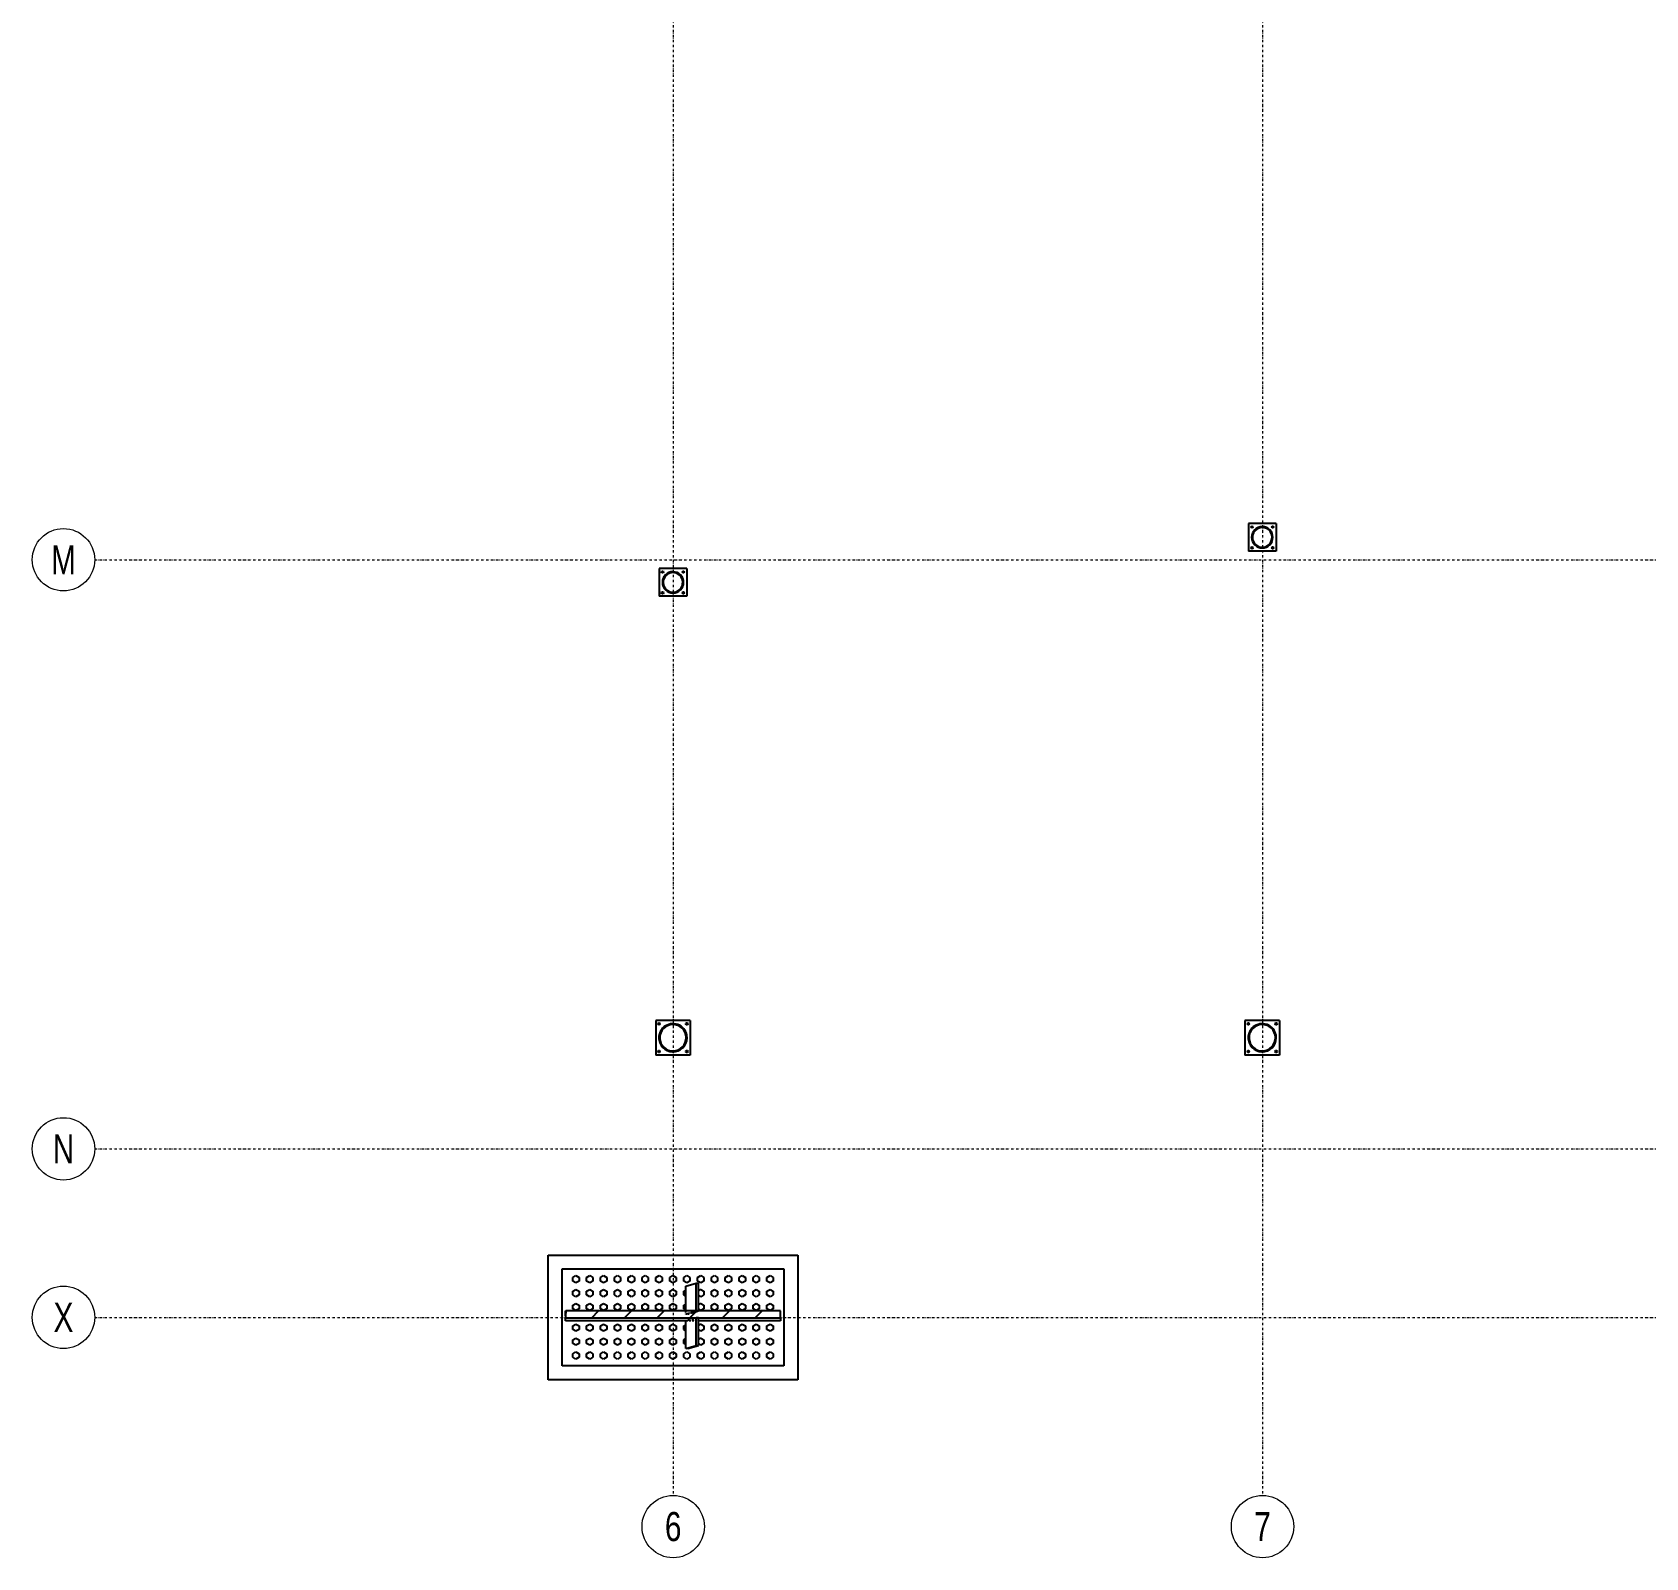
# Model space of a CAD drawing. Header units: millimetres. Extents: x 1541 to 289025, y -12015 to 47026.
# Drawn here: x 110770 to 112457, y -11969 to -10374 of the extents above; entities that cross this region are included whole.
import ezdxf
from ezdxf.enums import TextEntityAlignment as Align

# ---------------------------------------------------------------- set-up
doc = ezdxf.new("R2010")
doc.units = ezdxf.units.MM
doc.header["$LTSCALE"] = 0.1
for name, pattern in [('DASHDOTX2', [50.8, 25.4, -12.7, 0, -12.7]), ('DXK_LINE_DOT2', [3.9198, 1.9599, -1.9599]), ('DXK_LINE_DOT3', [5.9187, 2.979, -0.9799, 0.9799, -0.9799]), ('Grid Line', [3.33375, 1.905, -0.47625, 0.47625, -0.47625])]:
    doc.linetypes.add(name, pattern=pattern)
doc.layers.get('0').update_dxf_attribs({"color": 255})
doc.layers.add('E_EJES', color=8, linetype='Continuous', lineweight=9)
doc.layers.add('E_EJES-1', color=8, linetype='Grid Line', lineweight=9)
doc.styles.add('Swis721 LtCn BT_1', font='swisscl.ttf', dxfattribs={"height": 0.42})

# ---------------------------------------------------------------- blocks, each defined once
blk = doc.blocks.new('Grid - CNI_NOMBRE EJES-372759-_26_00m_LOC COLUMNAS Y MUROS PISO 7')
at = {"layer": 'E_EJES'}
blk.add_circle((0, 0), 0.003, dxfattribs=at)

msp = doc.modelspace()

# ---------------------------------------------------------------- hatches: boundary and pattern name
at = {"linetype": 'Continuous'}
h = msp.add_hatch(color=96, dxfattribs=at)
h.paths.add_polyline_path([(112066.9, -10901.8), (112066.7, -10899.6), (112066.1, -10897.6), (112065, -10895.7), (112063.7, -10894), (112062, -10892.6), (112060.1, -10891.6), (112058, -10891), (112055.8, -10890.7), (112053.7, -10891), (112051.6, -10891.6), (112049.7, -10892.6), (112048, -10894), (112046.6, -10895.7), (112045.6, -10897.6), (112045, -10899.6), (112044.8, -10901.8), (112045, -10904), (112045.6, -10906), (112046.6, -10907.9), (112048, -10909.6), (112049.7, -10911), (112051.6, -10912), (112053.7, -10912.6), (112055.8, -10912.9), (112058, -10912.6), (112060.1, -10912), (112062, -10911), (112063.7, -10909.6), (112065, -10907.9), (112066.1, -10906), (112066.7, -10904)])
h.paths.add_polyline_path([(112065.4, -10905.8), (112064.4, -10907.5), (112063.1, -10909.1), (112061.6, -10910.4), (112059.8, -10911.3), (112057.9, -10911.9), (112055.8, -10912.1), (112053.8, -10911.9), (112051.9, -10911.3), (112050.1, -10910.4), (112048.5, -10909.1), (112047.2, -10907.5), (112046.3, -10905.8), (112045.7, -10903.8), (112045.5, -10901.8), (112045.7, -10899.8), (112046.3, -10897.9), (112047.2, -10896.1), (112048.5, -10894.5), (112050.1, -10893.2), (112051.9, -10892.3), (112053.8, -10891.7), (112055.8, -10891.5), (112057.9, -10891.7), (112059.8, -10892.3), (112061.6, -10893.2), (112063.1, -10894.5), (112064.4, -10896.1), (112065.4, -10897.9), (112066, -10899.8), (112066.2, -10901.8), (112066, -10903.8)])
h = msp.add_hatch(color=96, dxfattribs=at)
h.paths.add_polyline_path([(111450.7, -10948.9), (111450.5, -10946.7), (111449.9, -10944.7), (111448.9, -10942.8), (111447.5, -10941.1), (111445.8, -10939.7), (111443.9, -10938.7), (111441.8, -10938.1), (111439.7, -10937.8), (111437.5, -10938.1), (111435.4, -10938.7), (111433.5, -10939.7), (111431.9, -10941.1), (111430.5, -10942.8), (111429.5, -10944.7), (111428.8, -10946.7), (111428.6, -10948.9), (111428.8, -10951.1), (111429.5, -10953.1), (111430.5, -10955), (111431.9, -10956.7), (111433.5, -10958.1), (111435.4, -10959.1), (111437.5, -10959.7), (111439.7, -10959.9), (111441.8, -10959.7), (111443.9, -10959.1), (111445.8, -10958.1), (111447.5, -10956.7), (111448.9, -10955), (111449.9, -10953.1), (111450.5, -10951.1)])
h.paths.add_polyline_path([(111449.2, -10952.8), (111448.3, -10954.6), (111447, -10956.2), (111445.4, -10957.5), (111443.6, -10958.4), (111441.7, -10959), (111439.7, -10959.2), (111437.7, -10959), (111435.7, -10958.4), (111433.9, -10957.5), (111432.4, -10956.2), (111431.1, -10954.6), (111430.1, -10952.8), (111429.5, -10950.9), (111429.3, -10948.9), (111429.5, -10946.9), (111430.1, -10944.9), (111431.1, -10943.2), (111432.4, -10941.6), (111433.9, -10940.3), (111435.7, -10939.4), (111437.7, -10938.8), (111439.7, -10938.6), (111441.7, -10938.8), (111443.6, -10939.4), (111445.4, -10940.3), (111447, -10941.6), (111448.3, -10943.2), (111449.2, -10944.9), (111449.8, -10946.9), (111450, -10948.9), (111449.8, -10950.9)])
h = msp.add_hatch(color=96, dxfattribs=at)
h.paths.add_polyline_path([(111454.4, -11425.1), (111454.2, -11422.6), (111453.5, -11420.1), (111452.4, -11417.8), (111450.9, -11415.7), (111449.1, -11413.8), (111447, -11412.4), (111444.7, -11411.3), (111442.2, -11410.6), (111439.7, -11410.4), (111437.1, -11410.6), (111434.6, -11411.3), (111432.3, -11412.4), (111430.2, -11413.8), (111428.4, -11415.7), (111426.9, -11417.8), (111425.8, -11420.1), (111425.2, -11422.6), (111425, -11425.1), (111425.2, -11427.7), (111425.8, -11430.2), (111426.9, -11432.5), (111428.4, -11434.6), (111430.2, -11436.4), (111432.3, -11437.9), (111434.6, -11438.9), (111437.1, -11439.6), (111439.7, -11439.8), (111442.2, -11439.6), (111444.7, -11438.9), (111447, -11437.9), (111449.1, -11436.4), (111450.9, -11434.6), (111452.4, -11432.5), (111453.5, -11430.2), (111454.2, -11427.7)])
h.paths.add_polyline_path([(111452.7, -11429.9), (111451.7, -11432), (111450.3, -11434), (111448.6, -11435.7), (111446.6, -11437.1), (111444.4, -11438.1), (111442.1, -11438.8), (111439.7, -11439), (111437.3, -11438.8), (111434.9, -11438.1), (111432.8, -11437.1), (111430.8, -11435.7), (111429.1, -11434), (111427.7, -11432), (111426.7, -11429.9), (111426, -11427.5), (111425.8, -11425.1), (111426, -11422.7), (111426.7, -11420.4), (111427.7, -11418.2), (111429.1, -11416.2), (111430.8, -11414.5), (111432.8, -11413.1), (111434.9, -11412.1), (111437.3, -11411.5), (111439.7, -11411.3), (111442.1, -11411.5), (111444.4, -11412.1), (111446.6, -11413.1), (111448.6, -11414.5), (111450.3, -11416.2), (111451.7, -11418.2), (111452.7, -11420.4), (111453.3, -11422.7), (111453.5, -11425.1), (111453.3, -11427.5)])
h = msp.add_hatch(color=96, dxfattribs=at)
h.paths.add_polyline_path([(112070.6, -11425.1), (112070.3, -11422.6), (112069.7, -11420.1), (112068.6, -11417.8), (112067.1, -11415.7), (112065.3, -11413.8), (112063.2, -11412.4), (112060.9, -11411.3), (112058.4, -11410.6), (112055.8, -11410.4), (112053.3, -11410.6), (112050.8, -11411.3), (112048.5, -11412.4), (112046.4, -11413.8), (112044.6, -11415.7), (112043.1, -11417.8), (112042, -11420.1), (112041.3, -11422.6), (112041.1, -11425.1), (112041.3, -11427.7), (112042, -11430.2), (112043.1, -11432.5), (112044.6, -11434.6), (112046.4, -11436.4), (112048.5, -11437.9), (112050.8, -11438.9), (112053.3, -11439.6), (112055.8, -11439.8), (112058.4, -11439.6), (112060.9, -11438.9), (112063.2, -11437.9), (112065.3, -11436.4), (112067.1, -11434.6), (112068.6, -11432.5), (112069.7, -11430.2), (112070.3, -11427.7)])
h.paths.add_polyline_path([(112068.8, -11429.9), (112067.8, -11432), (112066.4, -11434), (112064.7, -11435.7), (112062.8, -11437.1), (112060.6, -11438.1), (112058.2, -11438.8), (112055.8, -11439), (112053.4, -11438.8), (112051.1, -11438.1), (112048.9, -11437.1), (112046.9, -11435.7), (112045.2, -11434), (112043.8, -11432), (112042.8, -11429.9), (112042.2, -11427.5), (112042, -11425.1), (112042.2, -11422.7), (112042.8, -11420.4), (112043.8, -11418.2), (112045.2, -11416.2), (112046.9, -11414.5), (112048.9, -11413.1), (112051.1, -11412.1), (112053.4, -11411.5), (112055.8, -11411.3), (112058.2, -11411.5), (112060.6, -11412.1), (112062.8, -11413.1), (112064.7, -11414.5), (112066.4, -11416.2), (112067.8, -11418.2), (112068.8, -11420.4), (112069.5, -11422.7), (112069.7, -11425.1), (112069.5, -11427.5)])
h = msp.add_hatch(dxfattribs=at)
h.set_pattern_fill('', scale=7.611392, style=0, pattern_type=0)
h.set_pattern_definition([(45, (111327.792, -11710.71), (-17.088, 17.088), [])])
h.paths.add_polyline_path([(111552, -11710.7), (111327.8, -11710.7), (111327.3, -11715.9), (111327.3, -11718), (111552, -11718)])

# ---------------------------------------------------------------- linework, layer by layer
at = {"color": 2, "linetype": 'Continuous'}
for p, q in [((112070.3, -10887.3), (112041.3, -10887.3)), ((112041.3, -10887.3), (112041.3, -10916.3)), ((112070.3, -10887.3), (112070.3, -10916.3)), ((112070.3, -10916.3), (112041.3, -10916.3)), ((111454.2, -10934.4), (111425.2, -10934.4)), ((111425.2, -10934.4), (111425.2, -10963.4)), ((111454.2, -10934.4), (111454.2, -10963.4)), ((111454.2, -10963.4), (111425.2, -10963.4)), ((111457.8, -11407), (111421.6, -11407)), ((111421.6, -11407), (111421.6, -11443.2)), ((111457.8, -11407), (111457.8, -11443.2)), ((112074, -11407), (112037.7, -11407)), ((112037.7, -11407), (112037.7, -11443.2)), ((112074, -11407), (112074, -11443.2)), ((111457.8, -11443.2), (111421.6, -11443.2)), ((112074, -11443.2), (112037.7, -11443.2)), ((111309.2, -11652.3), (111570.2, -11652.3)), ((111309.2, -11782.7), (111309.2, -11652.3)), ((111570.2, -11652.3), (111570.2, -11782.7)), ((111323.7, -11768.2), (111323.7, -11666.8)), ((111323.7, -11666.8), (111555.7, -11666.8)), ((111555.7, -11666.8), (111555.7, -11768.2)), ((111453, -11684.9), (111463.8, -11681.7)), ((111453.1, -11710.7), (111453, -11684.9)), ((111463.8, -11681.7), (111466.2, -11681.6)), ((111463.8, -11710.8), (111463.8, -11681.7)), ((111466.2, -11710.7), (111466.2, -11681.6)), ((111327.3, -11715.9), (111327.3, -11710.7)), ((111327.3, -11710.7), (111327.8, -11710.7)), ((111327.8, -11710.7), (111327.3, -11715.9)), ((111327.3, -11715.9), (111327.3, -11718)), ((111327.3, -11721.1), (111327.3, -11718)), ((111327.3, -11718), (111552, -11718)), ((111453, -11721.1), (111327.3, -11721.1)), ((111552, -11710.7), (111327.8, -11710.7)), ((111453.1, -11750.1), (111453, -11721.1)), ((111463.8, -11710.8), (111466.2, -11710.7)), ((111463.8, -11746.9), (111463.8, -11717.8)), ((111463.8, -11717.8), (111466.2, -11717.8)), ((111466.2, -11746.9), (111466.2, -11717.8)), ((111552, -11721.1), (111466.2, -11721.1)), ((111552, -11718), (111552, -11710.7)), ((111552, -11718), (111552, -11721.1)), ((111453.1, -11750.1), (111463.8, -11746.9)), ((111455.3, -11750.1), (111453.1, -11750.1)), ((111455.3, -11750.1), (111466.2, -11746.9)), ((111463.8, -11746.9), (111466.2, -11746.9)), ((111555.7, -11768.2), (111323.7, -11768.2)), ((111570.2, -11782.7), (111309.2, -11782.7))]:
    msp.add_line(p, q, dxfattribs=at)
at = {"color": 7, "linetype": 'Continuous'}
for p, q in [((112043.8, -10890.9), (112044.4, -10890)), ((112044.4, -10891.9), (112043.8, -10890.9)), ((112044.4, -10890), (112045.5, -10890)), ((112045.5, -10891.9), (112044.4, -10891.9)), ((112045.5, -10890), (112046.1, -10890.9)), ((112046.1, -10890.9), (112045.5, -10891.9)), ((112065.6, -10890.9), (112066.1, -10890)), ((112066.1, -10891.9), (112065.6, -10890.9)), ((112066.1, -10890), (112067.3, -10890)), ((112067.3, -10891.9), (112066.1, -10891.9)), ((112067.3, -10890), (112067.8, -10890.9)), ((112067.8, -10890.9), (112067.3, -10891.9)), ((112043.8, -10912.7), (112044.4, -10911.7)), ((112044.4, -10913.7), (112043.8, -10912.7)), ((112044.4, -10911.7), (112045.5, -10911.7)), ((112045.5, -10913.7), (112044.4, -10913.7)), ((112045.5, -10911.7), (112046.1, -10912.7)), ((112046.1, -10912.7), (112045.5, -10913.7)), ((112065.6, -10912.7), (112066.1, -10911.7)), ((112066.1, -10913.7), (112065.6, -10912.7)), ((112066.1, -10911.7), (112067.3, -10911.7)), ((112067.3, -10913.7), (112066.1, -10913.7)), ((112067.3, -10911.7), (112067.8, -10912.7)), ((112067.8, -10912.7), (112067.3, -10913.7)), ((111427.7, -10938), (111428.2, -10937)), ((111428.2, -10939), (111427.7, -10938)), ((111428.2, -10937), (111429.4, -10937)), ((111429.4, -10939), (111428.2, -10939)), ((111429.4, -10937), (111429.9, -10938)), ((111429.9, -10938), (111429.4, -10939)), ((111449.4, -10938), (111450, -10937)), ((111450, -10939), (111449.4, -10938)), ((111450, -10937), (111451.1, -10937)), ((111451.1, -10939), (111450, -10939)), ((111451.1, -10937), (111451.7, -10938)), ((111451.7, -10938), (111451.1, -10939)), ((111427.7, -10959.8), (111428.2, -10958.8)), ((111428.2, -10960.7), (111427.7, -10959.8)), ((111428.2, -10958.8), (111429.4, -10958.8)), ((111429.4, -10960.7), (111428.2, -10960.7)), ((111429.4, -10958.8), (111429.9, -10959.8)), ((111429.9, -10959.8), (111429.4, -10960.7)), ((111449.4, -10959.8), (111450, -10958.8)), ((111450, -10960.7), (111449.4, -10959.8)), ((111450, -10958.8), (111451.1, -10958.8)), ((111451.1, -10960.7), (111450, -10960.7)), ((111451.1, -10958.8), (111451.7, -10959.8)), ((111451.7, -10959.8), (111451.1, -10960.7)), ((111424, -11410.6), (111424.6, -11409.6)), ((111424.6, -11411.6), (111424, -11410.6)), ((111424.6, -11409.6), (111425.7, -11409.6)), ((111425.7, -11411.6), (111424.6, -11411.6)), ((111425.7, -11409.6), (111426.3, -11410.6)), ((111426.3, -11410.6), (111425.7, -11411.6)), ((111453, -11410.6), (111453.6, -11409.6)), ((111453.6, -11411.6), (111453, -11410.6)), ((111453.6, -11409.6), (111454.7, -11409.6)), ((111454.7, -11411.6), (111453.6, -11411.6)), ((111454.7, -11409.6), (111455.3, -11410.6)), ((111455.3, -11410.6), (111454.7, -11411.6)), ((112040.2, -11410.6), (112040.8, -11409.6)), ((112040.8, -11411.6), (112040.2, -11410.6)), ((112040.8, -11409.6), (112041.9, -11409.6)), ((112041.9, -11411.6), (112040.8, -11411.6)), ((112041.9, -11409.6), (112042.5, -11410.6)), ((112042.5, -11410.6), (112041.9, -11411.6)), ((112069.2, -11410.6), (112069.8, -11409.6)), ((112069.8, -11411.6), (112069.2, -11410.6)), ((112069.8, -11409.6), (112070.9, -11409.6)), ((112070.9, -11411.6), (112069.8, -11411.6)), ((112070.9, -11409.6), (112071.5, -11410.6)), ((112071.5, -11410.6), (112070.9, -11411.6)), ((111424, -11439.6), (111424.6, -11438.6)), ((111424.6, -11440.6), (111424, -11439.6)), ((111424.6, -11438.6), (111425.7, -11438.6)), ((111425.7, -11440.6), (111424.6, -11440.6)), ((111425.7, -11438.6), (111426.3, -11439.6)), ((111426.3, -11439.6), (111425.7, -11440.6)), ((111453, -11439.6), (111453.6, -11438.6)), ((111453.6, -11440.6), (111453, -11439.6)), ((111453.6, -11438.6), (111454.7, -11438.6)), ((111454.7, -11440.6), (111453.6, -11440.6)), ((111454.7, -11438.6), (111455.3, -11439.6)), ((111455.3, -11439.6), (111454.7, -11440.6)), ((112040.2, -11439.6), (112040.8, -11438.6)), ((112040.8, -11440.6), (112040.2, -11439.6)), ((112040.8, -11438.6), (112041.9, -11438.6)), ((112041.9, -11440.6), (112040.8, -11440.6)), ((112041.9, -11438.6), (112042.5, -11439.6)), ((112042.5, -11439.6), (112041.9, -11440.6)), ((112069.2, -11439.6), (112069.8, -11438.6)), ((112069.8, -11440.6), (112069.2, -11439.6)), ((112069.8, -11438.6), (112070.9, -11438.6)), ((112070.9, -11440.6), (112069.8, -11440.6)), ((112070.9, -11438.6), (112071.5, -11439.6)), ((112071.5, -11439.6), (112070.9, -11440.6)), ((111334.9, -11675.7), (111338.2, -11673.9)), ((111338.2, -11673.9), (111341.5, -11675.7)), ((111349.4, -11675.7), (111352.7, -11673.9)), ((111352.7, -11673.9), (111356, -11675.7)), ((111363.9, -11675.7), (111367.2, -11673.9)), ((111367.2, -11673.9), (111370.4, -11675.7)), ((111378.4, -11675.7), (111381.7, -11673.9)), ((111381.7, -11673.9), (111384.9, -11675.7)), ((111392.9, -11675.7), (111396.2, -11673.9)), ((111396.2, -11673.9), (111399.4, -11675.7)), ((111407.4, -11675.7), (111410.7, -11673.9)), ((111410.7, -11673.9), (111413.9, -11675.7)), ((111421.9, -11675.7), (111425.2, -11673.9)), ((111425.2, -11673.9), (111428.4, -11675.7)), ((111436.4, -11675.7), (111439.7, -11673.9)), ((111439.7, -11673.9), (111442.9, -11675.7)), ((111450.9, -11675.7), (111454.2, -11673.9)), ((111454.2, -11673.9), (111457.4, -11675.7)), ((111465.4, -11675.7), (111468.7, -11673.9)), ((111468.7, -11673.9), (111471.9, -11675.7)), ((111479.9, -11675.7), (111483.2, -11673.9)), ((111483.2, -11673.9), (111486.4, -11675.7)), ((111494.4, -11675.7), (111497.7, -11673.9)), ((111497.7, -11673.9), (111500.9, -11675.7)), ((111508.9, -11675.7), (111512.2, -11673.9)), ((111512.2, -11673.9), (111515.4, -11675.7)), ((111523.4, -11675.7), (111526.7, -11673.9)), ((111526.7, -11673.9), (111529.9, -11675.7)), ((111537.9, -11675.7), (111541.2, -11673.9)), ((111541.2, -11673.9), (111544.4, -11675.7)), ((111334.9, -11679.5), (111334.9, -11675.7)), ((111338.2, -11681.4), (111334.9, -11679.5)), ((111334.9, -11690.2), (111338.2, -11688.4)), ((111334.9, -11694), (111334.9, -11690.2)), ((111341.5, -11679.5), (111338.2, -11681.4)), ((111338.2, -11688.4), (111341.5, -11690.2)), ((111341.5, -11675.7), (111341.5, -11679.5)), ((111341.5, -11690.2), (111341.5, -11694)), ((111349.4, -11679.5), (111349.4, -11675.7)), ((111352.7, -11681.4), (111349.4, -11679.5)), ((111349.4, -11690.2), (111352.7, -11688.4)), ((111349.4, -11694), (111349.4, -11690.2)), ((111356, -11679.5), (111352.7, -11681.4)), ((111352.7, -11688.4), (111356, -11690.2)), ((111356, -11675.7), (111356, -11679.5)), ((111356, -11690.2), (111356, -11694)), ((111363.9, -11679.5), (111363.9, -11675.7)), ((111367.2, -11681.4), (111363.9, -11679.5)), ((111363.9, -11690.2), (111367.2, -11688.4)), ((111363.9, -11694), (111363.9, -11690.2)), ((111370.4, -11679.5), (111367.2, -11681.4)), ((111367.2, -11688.4), (111370.4, -11690.2)), ((111370.4, -11675.7), (111370.4, -11679.5)), ((111370.4, -11690.2), (111370.4, -11694)), ((111378.4, -11679.5), (111378.4, -11675.7)), ((111381.7, -11681.4), (111378.4, -11679.5)), ((111378.4, -11690.2), (111381.7, -11688.4)), ((111378.4, -11694), (111378.4, -11690.2)), ((111384.9, -11679.5), (111381.7, -11681.4)), ((111381.7, -11688.4), (111384.9, -11690.2)), ((111384.9, -11675.7), (111384.9, -11679.5)), ((111384.9, -11690.2), (111384.9, -11694)), ((111392.9, -11679.5), (111392.9, -11675.7)), ((111396.2, -11681.4), (111392.9, -11679.5)), ((111392.9, -11690.2), (111396.2, -11688.4)), ((111392.9, -11694), (111392.9, -11690.2)), ((111399.4, -11679.5), (111396.2, -11681.4)), ((111396.2, -11688.4), (111399.4, -11690.2)), ((111399.4, -11675.7), (111399.4, -11679.5)), ((111399.4, -11690.2), (111399.4, -11694)), ((111407.4, -11679.5), (111407.4, -11675.7)), ((111410.7, -11681.4), (111407.4, -11679.5)), ((111407.4, -11690.2), (111410.7, -11688.4)), ((111407.4, -11694), (111407.4, -11690.2)), ((111413.9, -11679.5), (111410.7, -11681.4)), ((111410.7, -11688.4), (111413.9, -11690.2)), ((111413.9, -11675.7), (111413.9, -11679.5)), ((111413.9, -11690.2), (111413.9, -11694)), ((111421.9, -11679.5), (111421.9, -11675.7)), ((111425.2, -11681.4), (111421.9, -11679.5)), ((111421.9, -11690.2), (111425.2, -11688.4)), ((111421.9, -11694), (111421.9, -11690.2)), ((111428.4, -11679.5), (111425.2, -11681.4)), ((111425.2, -11688.4), (111428.4, -11690.2)), ((111428.4, -11675.7), (111428.4, -11679.5)), ((111428.4, -11690.2), (111428.4, -11694)), ((111436.4, -11679.5), (111436.4, -11675.7)), ((111439.7, -11681.4), (111436.4, -11679.5)), ((111436.4, -11690.2), (111439.7, -11688.4)), ((111436.4, -11694), (111436.4, -11690.2)), ((111442.9, -11679.5), (111439.7, -11681.4)), ((111439.7, -11688.4), (111442.9, -11690.2)), ((111442.9, -11675.7), (111442.9, -11679.5)), ((111442.9, -11690.2), (111442.9, -11694)), ((111450.9, -11679.5), (111450.9, -11675.7)), ((111454.2, -11681.4), (111450.9, -11679.5)), ((111450.9, -11690.2), (111453.6, -11688.7)), ((111450.9, -11694), (111450.9, -11690.2)), ((111457.4, -11679.5), (111454.2, -11681.4)), ((111457.4, -11675.7), (111457.4, -11679.5)), ((111465.4, -11679.5), (111465.4, -11675.7)), ((111468.7, -11681.4), (111465.4, -11679.5)), ((111468.7, -11688.4), (111466.2, -11689.8)), ((111471.9, -11679.5), (111468.7, -11681.4)), ((111468.7, -11688.4), (111471.9, -11690.2)), ((111471.9, -11675.7), (111471.9, -11679.5)), ((111471.9, -11690.2), (111471.9, -11694)), ((111479.9, -11679.5), (111479.9, -11675.7)), ((111483.2, -11681.4), (111479.9, -11679.5)), ((111479.9, -11690.2), (111483.2, -11688.4)), ((111479.9, -11694), (111479.9, -11690.2)), ((111486.4, -11679.5), (111483.2, -11681.4)), ((111483.2, -11688.4), (111486.4, -11690.2)), ((111486.4, -11675.7), (111486.4, -11679.5)), ((111486.4, -11690.2), (111486.4, -11694)), ((111494.4, -11679.5), (111494.4, -11675.7)), ((111497.7, -11681.4), (111494.4, -11679.5)), ((111494.4, -11690.2), (111497.7, -11688.4)), ((111494.4, -11694), (111494.4, -11690.2)), ((111500.9, -11679.5), (111497.7, -11681.4)), ((111497.7, -11688.4), (111500.9, -11690.2)), ((111500.9, -11675.7), (111500.9, -11679.5)), ((111500.9, -11690.2), (111500.9, -11694)), ((111508.9, -11679.5), (111508.9, -11675.7)), ((111512.2, -11681.4), (111508.9, -11679.5)), ((111508.9, -11690.2), (111512.2, -11688.4)), ((111508.9, -11694), (111508.9, -11690.2)), ((111515.4, -11679.5), (111512.2, -11681.4)), ((111512.2, -11688.4), (111515.4, -11690.2)), ((111515.4, -11675.7), (111515.4, -11679.5)), ((111515.4, -11690.2), (111515.4, -11694)), ((111523.4, -11679.5), (111523.4, -11675.7)), ((111526.7, -11681.4), (111523.4, -11679.5)), ((111523.4, -11690.2), (111526.7, -11688.4)), ((111523.4, -11694), (111523.4, -11690.2)), ((111529.9, -11679.5), (111526.7, -11681.4)), ((111526.7, -11688.4), (111529.9, -11690.2)), ((111529.9, -11675.7), (111529.9, -11679.5)), ((111529.9, -11690.2), (111529.9, -11694)), ((111537.9, -11679.5), (111537.9, -11675.7)), ((111541.2, -11681.4), (111537.9, -11679.5)), ((111537.9, -11690.2), (111541.2, -11688.4)), ((111537.9, -11694), (111537.9, -11690.2)), ((111544.4, -11679.5), (111541.2, -11681.4)), ((111541.2, -11688.4), (111544.4, -11690.2)), ((111544.4, -11675.7), (111544.4, -11679.5)), ((111544.4, -11690.2), (111544.4, -11694)), ((111338.2, -11695.9), (111334.9, -11694)), ((111334.9, -11704.7), (111338.2, -11702.9)), ((111334.9, -11708.5), (111334.9, -11704.7)), ((111341.5, -11694), (111338.2, -11695.9)), ((111338.2, -11702.9), (111341.5, -11704.7)), ((111341.5, -11704.7), (111341.5, -11708.5)), ((111352.7, -11695.9), (111349.4, -11694)), ((111349.4, -11704.7), (111352.7, -11702.9)), ((111349.4, -11708.5), (111349.4, -11704.7)), ((111356, -11694), (111352.7, -11695.9)), ((111352.7, -11702.9), (111356, -11704.7)), ((111356, -11704.7), (111356, -11708.5)), ((111367.2, -11695.9), (111363.9, -11694)), ((111363.9, -11704.7), (111367.2, -11702.9)), ((111363.9, -11708.5), (111363.9, -11704.7)), ((111370.4, -11694), (111367.2, -11695.9)), ((111367.2, -11702.9), (111370.4, -11704.7)), ((111370.4, -11704.7), (111370.4, -11708.5)), ((111381.7, -11695.9), (111378.4, -11694)), ((111378.4, -11704.7), (111381.7, -11702.9)), ((111378.4, -11708.5), (111378.4, -11704.7)), ((111384.9, -11694), (111381.7, -11695.9)), ((111381.7, -11702.9), (111384.9, -11704.7)), ((111384.9, -11704.7), (111384.9, -11708.5)), ((111396.2, -11695.9), (111392.9, -11694)), ((111392.9, -11704.7), (111396.2, -11702.9)), ((111392.9, -11708.5), (111392.9, -11704.7)), ((111399.4, -11694), (111396.2, -11695.9)), ((111396.2, -11702.9), (111399.4, -11704.7)), ((111399.4, -11704.7), (111399.4, -11708.5)), ((111410.7, -11695.9), (111407.4, -11694)), ((111407.4, -11704.7), (111410.7, -11702.9)), ((111407.4, -11708.5), (111407.4, -11704.7)), ((111413.9, -11694), (111410.7, -11695.9)), ((111410.7, -11702.9), (111413.9, -11704.7)), ((111413.9, -11704.7), (111413.9, -11708.5)), ((111425.2, -11695.9), (111421.9, -11694)), ((111421.9, -11704.7), (111425.2, -11702.9)), ((111421.9, -11708.5), (111421.9, -11704.7)), ((111428.4, -11694), (111425.2, -11695.9)), ((111425.2, -11702.9), (111428.4, -11704.7)), ((111428.4, -11704.7), (111428.4, -11708.5)), ((111439.7, -11695.9), (111436.4, -11694)), ((111436.4, -11704.7), (111439.7, -11702.9)), ((111436.4, -11708.5), (111436.4, -11704.7)), ((111442.9, -11694), (111439.7, -11695.9)), ((111439.7, -11702.9), (111442.9, -11704.7)), ((111442.9, -11704.7), (111442.9, -11708.5)), ((111453.6, -11695.6), (111450.9, -11694)), ((111450.9, -11704.7), (111453.6, -11703.2)), ((111450.9, -11708.5), (111450.9, -11704.7)), ((111468.7, -11695.9), (111466.2, -11694.5)), ((111468.7, -11702.9), (111466.2, -11704.3)), ((111471.9, -11694), (111468.7, -11695.9)), ((111468.7, -11702.9), (111471.9, -11704.7)), ((111471.9, -11704.7), (111471.9, -11708.5)), ((111483.2, -11695.9), (111479.9, -11694)), ((111479.9, -11704.7), (111483.2, -11702.9)), ((111479.9, -11708.5), (111479.9, -11704.7)), ((111486.4, -11694), (111483.2, -11695.9)), ((111483.2, -11702.9), (111486.4, -11704.7)), ((111486.4, -11704.7), (111486.4, -11708.5)), ((111497.7, -11695.9), (111494.4, -11694)), ((111494.4, -11704.7), (111497.7, -11702.9)), ((111494.4, -11708.5), (111494.4, -11704.7)), ((111500.9, -11694), (111497.7, -11695.9)), ((111497.7, -11702.9), (111500.9, -11704.7)), ((111500.9, -11704.7), (111500.9, -11708.5)), ((111512.2, -11695.9), (111508.9, -11694)), ((111508.9, -11704.7), (111512.2, -11702.9)), ((111508.9, -11708.5), (111508.9, -11704.7)), ((111515.4, -11694), (111512.2, -11695.9)), ((111512.2, -11702.9), (111515.4, -11704.7)), ((111515.4, -11704.7), (111515.4, -11708.5)), ((111526.7, -11695.9), (111523.4, -11694)), ((111523.4, -11704.7), (111526.7, -11702.9)), ((111523.4, -11708.5), (111523.4, -11704.7)), ((111529.9, -11694), (111526.7, -11695.9)), ((111526.7, -11702.9), (111529.9, -11704.7)), ((111529.9, -11704.7), (111529.9, -11708.5)), ((111541.2, -11695.9), (111537.9, -11694)), ((111537.9, -11704.7), (111541.2, -11702.9)), ((111537.9, -11708.5), (111537.9, -11704.7)), ((111544.4, -11694), (111541.2, -11695.9)), ((111541.2, -11702.9), (111544.4, -11704.7)), ((111544.4, -11704.7), (111544.4, -11708.5)), ((111338.2, -11710.4), (111334.9, -11708.5)), ((111334.9, -11726.5), (111338.2, -11724.6)), ((111341.5, -11708.5), (111338.2, -11710.4)), ((111338.2, -11724.6), (111341.5, -11726.5)), ((111352.7, -11710.4), (111349.4, -11708.5)), ((111349.4, -11726.5), (111352.7, -11724.6)), ((111356, -11708.5), (111352.7, -11710.4)), ((111352.7, -11724.6), (111356, -11726.5)), ((111367.2, -11710.4), (111363.9, -11708.5)), ((111363.9, -11726.5), (111367.2, -11724.6)), ((111370.4, -11708.5), (111367.2, -11710.4)), ((111367.2, -11724.6), (111370.4, -11726.5)), ((111381.7, -11710.4), (111378.4, -11708.5)), ((111378.4, -11726.5), (111381.7, -11724.6)), ((111384.9, -11708.5), (111381.7, -11710.4)), ((111381.7, -11724.6), (111384.9, -11726.5)), ((111396.2, -11710.4), (111392.9, -11708.5)), ((111392.9, -11726.5), (111396.2, -11724.6)), ((111399.4, -11708.5), (111396.2, -11710.4)), ((111396.2, -11724.6), (111399.4, -11726.5)), ((111410.7, -11710.4), (111407.4, -11708.5)), ((111407.4, -11726.5), (111410.7, -11724.6)), ((111413.9, -11708.5), (111410.7, -11710.4)), ((111410.7, -11724.6), (111413.9, -11726.5)), ((111425.2, -11710.4), (111421.9, -11708.5)), ((111421.9, -11726.5), (111425.2, -11724.6)), ((111428.4, -11708.5), (111425.2, -11710.4)), ((111425.2, -11724.6), (111428.4, -11726.5)), ((111439.7, -11710.4), (111436.4, -11708.5)), ((111436.4, -11726.5), (111439.7, -11724.6)), ((111442.9, -11708.5), (111439.7, -11710.4)), ((111439.7, -11724.6), (111442.9, -11726.5)), ((111453.6, -11710.1), (111450.9, -11708.5)), ((111468.7, -11710.4), (111466.2, -11708.9)), ((111468.7, -11724.6), (111466.2, -11726)), ((111471.9, -11708.5), (111468.7, -11710.4)), ((111468.7, -11724.6), (111471.9, -11726.5)), ((111483.2, -11710.4), (111479.9, -11708.5)), ((111479.9, -11726.5), (111483.2, -11724.6)), ((111486.4, -11708.5), (111483.2, -11710.4)), ((111483.2, -11724.6), (111486.4, -11726.5)), ((111497.7, -11710.4), (111494.4, -11708.5)), ((111494.4, -11726.5), (111497.7, -11724.6)), ((111500.9, -11708.5), (111497.7, -11710.4)), ((111497.7, -11724.6), (111500.9, -11726.5)), ((111512.2, -11710.4), (111508.9, -11708.5)), ((111508.9, -11726.5), (111512.2, -11724.6)), ((111515.4, -11708.5), (111512.2, -11710.4)), ((111512.2, -11724.6), (111515.4, -11726.5)), ((111526.7, -11710.4), (111523.4, -11708.5)), ((111523.4, -11726.5), (111526.7, -11724.6)), ((111529.9, -11708.5), (111526.7, -11710.4)), ((111526.7, -11724.6), (111529.9, -11726.5)), ((111541.2, -11710.4), (111537.9, -11708.5)), ((111537.9, -11726.5), (111541.2, -11724.6)), ((111544.4, -11708.5), (111541.2, -11710.4)), ((111541.2, -11724.6), (111544.4, -11726.5)), ((111334.9, -11730.2), (111334.9, -11726.5)), ((111338.2, -11732.1), (111334.9, -11730.2)), ((111334.9, -11741), (111338.2, -11739.1)), ((111334.9, -11744.7), (111334.9, -11741)), ((111341.5, -11730.2), (111338.2, -11732.1)), ((111338.2, -11739.1), (111341.5, -11741)), ((111341.5, -11726.5), (111341.5, -11730.2)), ((111341.5, -11741), (111341.5, -11744.7)), ((111349.4, -11730.2), (111349.4, -11726.5)), ((111352.7, -11732.1), (111349.4, -11730.2)), ((111349.4, -11741), (111352.7, -11739.1)), ((111349.4, -11744.7), (111349.4, -11741)), ((111356, -11730.2), (111352.7, -11732.1)), ((111352.7, -11739.1), (111356, -11741)), ((111356, -11726.5), (111356, -11730.2)), ((111356, -11741), (111356, -11744.7)), ((111363.9, -11730.2), (111363.9, -11726.5)), ((111367.2, -11732.1), (111363.9, -11730.2)), ((111363.9, -11741), (111367.2, -11739.1)), ((111363.9, -11744.7), (111363.9, -11741)), ((111370.4, -11730.2), (111367.2, -11732.1)), ((111367.2, -11739.1), (111370.4, -11741)), ((111370.4, -11726.5), (111370.4, -11730.2)), ((111370.4, -11741), (111370.4, -11744.7)), ((111378.4, -11730.2), (111378.4, -11726.5)), ((111381.7, -11732.1), (111378.4, -11730.2)), ((111378.4, -11741), (111381.7, -11739.1)), ((111378.4, -11744.7), (111378.4, -11741)), ((111384.9, -11730.2), (111381.7, -11732.1)), ((111381.7, -11739.1), (111384.9, -11741)), ((111384.9, -11726.5), (111384.9, -11730.2)), ((111384.9, -11741), (111384.9, -11744.7)), ((111392.9, -11730.2), (111392.9, -11726.5)), ((111396.2, -11732.1), (111392.9, -11730.2)), ((111392.9, -11741), (111396.2, -11739.1)), ((111392.9, -11744.7), (111392.9, -11741)), ((111399.4, -11730.2), (111396.2, -11732.1)), ((111396.2, -11739.1), (111399.4, -11741)), ((111399.4, -11726.5), (111399.4, -11730.2)), ((111399.4, -11741), (111399.4, -11744.7)), ((111407.4, -11730.2), (111407.4, -11726.5)), ((111410.7, -11732.1), (111407.4, -11730.2)), ((111407.4, -11741), (111410.7, -11739.1)), ((111407.4, -11744.7), (111407.4, -11741)), ((111413.9, -11730.2), (111410.7, -11732.1)), ((111410.7, -11739.1), (111413.9, -11741)), ((111413.9, -11726.5), (111413.9, -11730.2)), ((111413.9, -11741), (111413.9, -11744.7)), ((111421.9, -11730.2), (111421.9, -11726.5)), ((111425.2, -11732.1), (111421.9, -11730.2)), ((111421.9, -11741), (111425.2, -11739.1)), ((111421.9, -11744.7), (111421.9, -11741)), ((111428.4, -11730.2), (111425.2, -11732.1)), ((111425.2, -11739.1), (111428.4, -11741)), ((111428.4, -11726.5), (111428.4, -11730.2)), ((111428.4, -11741), (111428.4, -11744.7)), ((111436.4, -11730.2), (111436.4, -11726.5)), ((111439.7, -11732.1), (111436.4, -11730.2)), ((111436.4, -11741), (111439.7, -11739.1)), ((111436.4, -11744.7), (111436.4, -11741)), ((111442.9, -11730.2), (111439.7, -11732.1)), ((111439.7, -11739.1), (111442.9, -11741)), ((111442.9, -11726.5), (111442.9, -11730.2)), ((111442.9, -11741), (111442.9, -11744.7)), ((111450.9, -11726.5), (111453.6, -11724.9)), ((111450.9, -11730.2), (111450.9, -11726.5)), ((111453.6, -11731.8), (111450.9, -11730.2)), ((111450.9, -11741), (111453.6, -11739.4)), ((111450.9, -11744.7), (111450.9, -11741)), ((111468.7, -11732.1), (111466.2, -11730.7)), ((111468.7, -11739.1), (111466.2, -11740.5)), ((111471.9, -11730.2), (111468.7, -11732.1)), ((111468.7, -11739.1), (111471.9, -11741)), ((111471.9, -11726.5), (111471.9, -11730.2)), ((111471.9, -11741), (111471.9, -11744.7)), ((111479.9, -11730.2), (111479.9, -11726.5)), ((111483.2, -11732.1), (111479.9, -11730.2)), ((111479.9, -11741), (111483.2, -11739.1)), ((111479.9, -11744.7), (111479.9, -11741)), ((111486.4, -11730.2), (111483.2, -11732.1)), ((111483.2, -11739.1), (111486.4, -11741)), ((111486.4, -11726.5), (111486.4, -11730.2)), ((111486.4, -11741), (111486.4, -11744.7)), ((111494.4, -11730.2), (111494.4, -11726.5)), ((111497.7, -11732.1), (111494.4, -11730.2)), ((111494.4, -11741), (111497.7, -11739.1)), ((111494.4, -11744.7), (111494.4, -11741)), ((111500.9, -11730.2), (111497.7, -11732.1)), ((111497.7, -11739.1), (111500.9, -11741)), ((111500.9, -11726.5), (111500.9, -11730.2)), ((111500.9, -11741), (111500.9, -11744.7)), ((111508.9, -11730.2), (111508.9, -11726.5)), ((111512.2, -11732.1), (111508.9, -11730.2)), ((111508.9, -11741), (111512.2, -11739.1)), ((111508.9, -11744.7), (111508.9, -11741)), ((111515.4, -11730.2), (111512.2, -11732.1)), ((111512.2, -11739.1), (111515.4, -11741)), ((111515.4, -11726.5), (111515.4, -11730.2)), ((111515.4, -11741), (111515.4, -11744.7)), ((111523.4, -11730.2), (111523.4, -11726.5)), ((111526.7, -11732.1), (111523.4, -11730.2)), ((111523.4, -11741), (111526.7, -11739.1)), ((111523.4, -11744.7), (111523.4, -11741)), ((111529.9, -11730.2), (111526.7, -11732.1)), ((111526.7, -11739.1), (111529.9, -11741)), ((111529.9, -11726.5), (111529.9, -11730.2)), ((111529.9, -11741), (111529.9, -11744.7)), ((111537.9, -11730.2), (111537.9, -11726.5)), ((111541.2, -11732.1), (111537.9, -11730.2)), ((111537.9, -11741), (111541.2, -11739.1)), ((111537.9, -11744.7), (111537.9, -11741)), ((111544.4, -11730.2), (111541.2, -11732.1)), ((111541.2, -11739.1), (111544.4, -11741)), ((111544.4, -11726.5), (111544.4, -11730.2)), ((111544.4, -11741), (111544.4, -11744.7)), ((111338.2, -11746.6), (111334.9, -11744.7)), ((111334.9, -11755.5), (111338.2, -11753.6)), ((111334.9, -11759.2), (111334.9, -11755.5)), ((111341.5, -11744.7), (111338.2, -11746.6)), ((111338.2, -11753.6), (111341.5, -11755.5)), ((111341.5, -11755.5), (111341.5, -11759.2)), ((111352.7, -11746.6), (111349.4, -11744.7)), ((111349.4, -11755.5), (111352.7, -11753.6)), ((111349.4, -11759.2), (111349.4, -11755.5)), ((111356, -11744.7), (111352.7, -11746.6)), ((111352.7, -11753.6), (111356, -11755.5)), ((111356, -11755.5), (111356, -11759.2)), ((111367.2, -11746.6), (111363.9, -11744.7)), ((111363.9, -11755.5), (111367.2, -11753.6)), ((111363.9, -11759.2), (111363.9, -11755.5)), ((111370.4, -11744.7), (111367.2, -11746.6)), ((111367.2, -11753.6), (111370.4, -11755.5)), ((111370.4, -11755.5), (111370.4, -11759.2)), ((111381.7, -11746.6), (111378.4, -11744.7)), ((111378.4, -11755.5), (111381.7, -11753.6)), ((111378.4, -11759.2), (111378.4, -11755.5)), ((111384.9, -11744.7), (111381.7, -11746.6)), ((111381.7, -11753.6), (111384.9, -11755.5)), ((111384.9, -11755.5), (111384.9, -11759.2)), ((111396.2, -11746.6), (111392.9, -11744.7)), ((111392.9, -11755.5), (111396.2, -11753.6)), ((111392.9, -11759.2), (111392.9, -11755.5)), ((111399.4, -11744.7), (111396.2, -11746.6)), ((111396.2, -11753.6), (111399.4, -11755.5)), ((111399.4, -11755.5), (111399.4, -11759.2)), ((111410.7, -11746.6), (111407.4, -11744.7)), ((111407.4, -11755.5), (111410.7, -11753.6)), ((111407.4, -11759.2), (111407.4, -11755.5)), ((111413.9, -11744.7), (111410.7, -11746.6)), ((111410.7, -11753.6), (111413.9, -11755.5)), ((111413.9, -11755.5), (111413.9, -11759.2)), ((111425.2, -11746.6), (111421.9, -11744.7)), ((111421.9, -11755.5), (111425.2, -11753.6)), ((111421.9, -11759.2), (111421.9, -11755.5)), ((111428.4, -11744.7), (111425.2, -11746.6)), ((111425.2, -11753.6), (111428.4, -11755.5)), ((111428.4, -11755.5), (111428.4, -11759.2)), ((111439.7, -11746.6), (111436.4, -11744.7)), ((111436.4, -11755.5), (111439.7, -11753.6)), ((111436.4, -11759.2), (111436.4, -11755.5)), ((111442.9, -11744.7), (111439.7, -11746.6)), ((111439.7, -11753.6), (111442.9, -11755.5)), ((111442.9, -11755.5), (111442.9, -11759.2)), ((111453.6, -11746.3), (111450.9, -11744.7)), ((111450.9, -11755.5), (111454.2, -11753.6)), ((111450.9, -11759.2), (111450.9, -11755.5)), ((111454.2, -11753.6), (111457.4, -11755.5)), ((111457.4, -11755.5), (111457.4, -11759.2)), ((111465.4, -11755.5), (111468.7, -11753.6)), ((111465.4, -11759.2), (111465.4, -11755.5)), ((111468.7, -11746.6), (111466.2, -11745.2)), ((111471.9, -11744.7), (111468.7, -11746.6)), ((111468.7, -11753.6), (111471.9, -11755.5)), ((111471.9, -11755.5), (111471.9, -11759.2)), ((111483.2, -11746.6), (111479.9, -11744.7)), ((111479.9, -11755.5), (111483.2, -11753.6)), ((111479.9, -11759.2), (111479.9, -11755.5)), ((111486.4, -11744.7), (111483.2, -11746.6)), ((111483.2, -11753.6), (111486.4, -11755.5)), ((111486.4, -11755.5), (111486.4, -11759.2)), ((111497.7, -11746.6), (111494.4, -11744.7)), ((111494.4, -11755.5), (111497.7, -11753.6)), ((111494.4, -11759.2), (111494.4, -11755.5)), ((111500.9, -11744.7), (111497.7, -11746.6)), ((111497.7, -11753.6), (111500.9, -11755.5)), ((111500.9, -11755.5), (111500.9, -11759.2)), ((111512.2, -11746.6), (111508.9, -11744.7)), ((111508.9, -11755.5), (111512.2, -11753.6)), ((111508.9, -11759.2), (111508.9, -11755.5)), ((111515.4, -11744.7), (111512.2, -11746.6)), ((111512.2, -11753.6), (111515.4, -11755.5)), ((111515.4, -11755.5), (111515.4, -11759.2)), ((111526.7, -11746.6), (111523.4, -11744.7)), ((111523.4, -11755.5), (111526.7, -11753.6)), ((111523.4, -11759.2), (111523.4, -11755.5)), ((111529.9, -11744.7), (111526.7, -11746.6)), ((111526.7, -11753.6), (111529.9, -11755.5)), ((111529.9, -11755.5), (111529.9, -11759.2)), ((111541.2, -11746.6), (111537.9, -11744.7)), ((111537.9, -11755.5), (111541.2, -11753.6)), ((111537.9, -11759.2), (111537.9, -11755.5)), ((111544.4, -11744.7), (111541.2, -11746.6)), ((111541.2, -11753.6), (111544.4, -11755.5)), ((111544.4, -11755.5), (111544.4, -11759.2)), ((111338.2, -11761.1), (111334.9, -11759.2)), ((111341.5, -11759.2), (111338.2, -11761.1)), ((111352.7, -11761.1), (111349.4, -11759.2)), ((111356, -11759.2), (111352.7, -11761.1)), ((111367.2, -11761.1), (111363.9, -11759.2)), ((111370.4, -11759.2), (111367.2, -11761.1)), ((111381.7, -11761.1), (111378.4, -11759.2)), ((111384.9, -11759.2), (111381.7, -11761.1)), ((111396.2, -11761.1), (111392.9, -11759.2)), ((111399.4, -11759.2), (111396.2, -11761.1)), ((111410.7, -11761.1), (111407.4, -11759.2)), ((111413.9, -11759.2), (111410.7, -11761.1)), ((111425.2, -11761.1), (111421.9, -11759.2)), ((111428.4, -11759.2), (111425.2, -11761.1)), ((111439.7, -11761.1), (111436.4, -11759.2)), ((111442.9, -11759.2), (111439.7, -11761.1)), ((111454.2, -11761.1), (111450.9, -11759.2)), ((111457.4, -11759.2), (111454.2, -11761.1)), ((111468.7, -11761.1), (111465.4, -11759.2)), ((111471.9, -11759.2), (111468.7, -11761.1)), ((111483.2, -11761.1), (111479.9, -11759.2)), ((111486.4, -11759.2), (111483.2, -11761.1)), ((111497.7, -11761.1), (111494.4, -11759.2)), ((111500.9, -11759.2), (111497.7, -11761.1)), ((111512.2, -11761.1), (111508.9, -11759.2)), ((111515.4, -11759.2), (111512.2, -11761.1)), ((111526.7, -11761.1), (111523.4, -11759.2)), ((111529.9, -11759.2), (111526.7, -11761.1)), ((111541.2, -11761.1), (111537.9, -11759.2)), ((111544.4, -11759.2), (111541.2, -11761.1))]:
    msp.add_line(p, q, dxfattribs=at)
at = {"color": 7, "linetype": 'DXK_LINE_DOT3'}
for p, q in [((111439.7, -11425.1), (111439.7, -11425.1)), ((112055.8, -11425.1), (112055.8, -11425.1))]:
    msp.add_line(p, q, dxfattribs=at)
at = {"color": 7, "linetype": 'DXK_LINE_DOT2'}
for p, q in [((111453, -11721), (111463.8, -11717.8)), ((111453, -11721.1), (111453, -11721)), ((111466.2, -11721.1), (111453, -11721.1)), ((111453.1, -11714), (111453.1, -11710.7)), ((111453.1, -11714), (111463.8, -11710.8)), ((111455.3, -11714), (111453.1, -11714)), ((111455.3, -11714), (111466.2, -11710.7))]:
    msp.add_line(p, q, dxfattribs=at)
at = {"color": 2, "linetype": 'Continuous'}
for centre, radius, start, end in [((112055.8, -10901.8), 11.1, 11.25, 191.25), ((112055.8, -10901.8), 10.3, 348.75, 168.75), ((112055.8, -10901.8), 11.1, 191.25, 11.25), ((112055.8, -10901.8), 10.3, 168.75, 348.75), ((111439.7, -10948.9), 11.1, 11.25, 191.25), ((111439.7, -10948.9), 11.1, 191.25, 11.25), ((111439.7, -10948.9), 10.3, 168.75, 348.75), ((111439.7, -10948.9), 10.3, 348.75, 168.75), ((111439.7, -11425.1), 14.7, 10, 190), ((111439.7, -11425.1), 13.8, 350, 170), ((112055.8, -11425.1), 14.7, 10, 190), ((112055.8, -11425.1), 13.8, 350, 170), ((111439.7, -11425.1), 14.7, 190, 10), ((111439.7, -11425.1), 13.8, 170, 350), ((112055.8, -11425.1), 14.7, 190, 10), ((112055.8, -11425.1), 13.8, 170, 350)]:
    msp.add_arc(centre, radius, start, end, dxfattribs=at)
at = {"layer": 'E_EJES'}
for centre in [(111439.9, -11936.3), (112056.1, -11936.3)]:
    msp.add_circle(centre, 32.6, dxfattribs=at)
at = {"layer": 'E_EJES-1', "linetype": 'DASHDOTX2'}
for p, q in [((111439.9, -9278.2), (111439.9, -11903.7)), ((112056.1, -9278.2), (112056.1, -11903.7)), ((110835, -10925.2), (118057.8, -10925.2)), ((110835, -11541.3), (118057.8, -11541.3)), ((110835, -11717.5), (118057.8, -11717.5))]:
    msp.add_line(p, q, dxfattribs=at)

# ---------------------------------------------------------------- block references
at = {"layer": 'E_EJES', "xscale": 10873.41661564557, "yscale": 10873.41661564557, "zscale": 10873.41661564557, "rotation": 269.9999999999994}
for p in [(110802.4, -10925.2), (110802.4, -11541.3), (110802.4, -11717.5)]:
    msp.add_blockref('Grid - CNI_NOMBRE EJES-372759-_26_00m_LOC COLUMNAS Y MUROS PISO 7', p, dxfattribs=at)

# ---------------------------------------------------------------- texts
at = {"layer": 'E_EJES', "style": 'Swis721 LtCn BT_1'}
for s, p in [('M', (110802.4, -10925.2)), ('N', (110802.4, -11541.3)), ('X', (110802.4, -11717.5)), ('6', (111439.9, -11936.3)), ('7', (112056.1, -11936.3))]:
    msp.add_text(s, height=30.4, dxfattribs=at).set_placement(p, align=Align.MIDDLE_CENTER)

doc.saveas('drawing.dxf')
